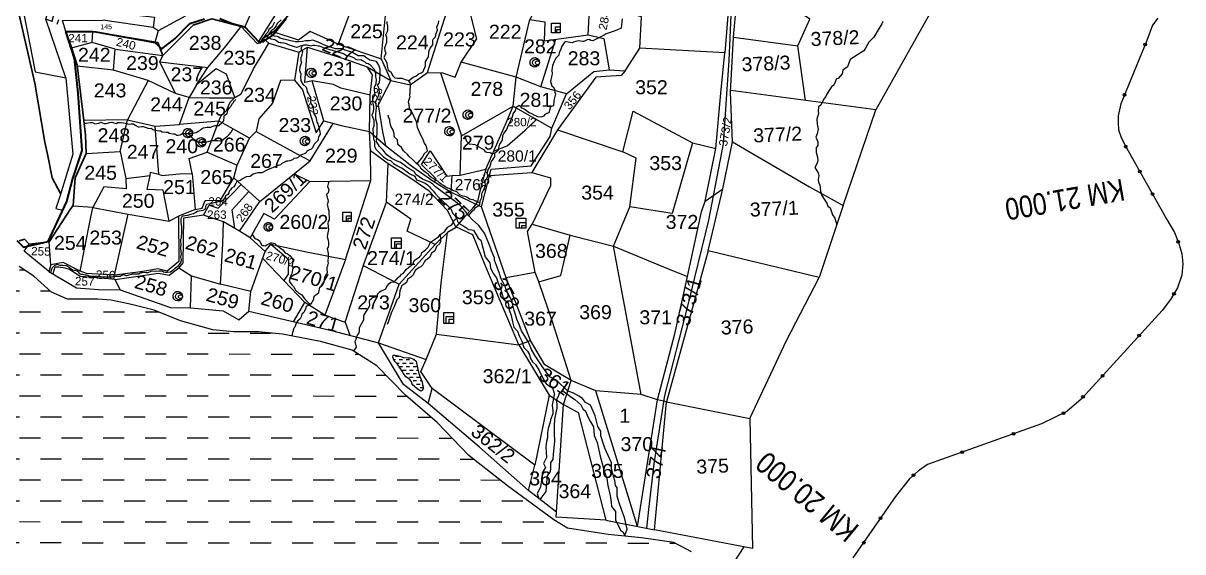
# Model space of a CAD drawing. Header units: inches. Extents: x 304037 to 460575, y 1453943 to 1639883.
# Drawn here: x 326942 to 329074, y 1602354 to 1603326 of the extents above; entities that cross this region are included whole.
import ezdxf

# ---------------------------------------------------------------- set-up
doc = ezdxf.new("R2010")
doc.units = ezdxf.units.IN
doc.header["$MEASUREMENT"] = 0
doc.header["$PDMODE"] = 33
doc.header["$PDSIZE"] = 5
for name, pattern in [('ACAD_ISO02W100', [15, 12, -3]), ('ACAD_ISO07W100', [3, 0, -3]), ('BORDER', [1.75, 0.5, -0.25, 0.5, -0.25, 0, -0.25])]:
    doc.linetypes.add(name, pattern=pattern)
for name, color, linetype in [('cahnige', 6, 'Continuous'), ('CARTTRACK', 30, 'ACAD_ISO02W100'), ('NALA', 4, 'Continuous'), ('ROUND WELL', 5, 'Continuous'), ('SQUAREWELL', 5, 'Continuous'), ('SURVEY_BND', 7, 'Continuous'), ('SURVEY_NO', 7, 'Continuous'), ('WATER_BODY', 4, 'Continuous'), ('zz', 7, 'Continuous')]:
    doc.layers.add(name, color=color, linetype=linetype)
doc.layers.add('FOOTPATH', color=150, linetype='ACAD_ISO07W100', lineweight=30)
doc.layers.add('VILL_BOUNDARY', color=6, linetype='BORDER', lineweight=30)
doc.styles.add('ARIALN', font='ARIALN.TTF')
doc.styles.get("Standard").update_dxf_attribs({"font": 'arial.ttf'})

# ---------------------------------------------------------------- blocks, each defined once
blk = doc.blocks.new('KALUVOYA')
at = {"layer": 'WATER_BODY', "linetype": 'ByBlock'}
h = blk.add_hatch(dxfattribs=at)
h.set_pattern_fill('DASH', color=256, scale=30, angle=180, style=0)
h.set_pattern_definition([(180, (-462.5325, -719.9124), (-3.75, -3.75), [3.75, -3.75])])
h.paths.add_polyline_path([(-241.58, -144.16), (-239.51, -141.56), (-236.38, -139.63), (-233.35, -137.62), (-230.38, -135.23), (-228.4, -134.37), (-225.93, -134.39), (-221.84, -135.25), (-219.21, -135.35), (-215.98, -135.4), (-213.13, -136.41), (-210.89, -137.97), (-207.44, -138.92), (-204.33, -139.42), (-201.58, -140.94), (-197.68, -142.47), (-195.75, -143.67), (-193.38, -146.65), (-191.9, -150.84), (-190.57, -155.18), (-189.9, -157.19), (-189.59, -160.76), (-189.59, -162.68), (-189.27, -165.06), (-189.11, -166.78), (-188.42, -167.62), (-186.16, -168.31), (-184.49, -168.09), (-180.47, -167.39), (-177.06, -167.19), (-173.25, -166.78), (-170.55, -165.44), (-169.32, -164.6), (-168.57, -160.87), (-167.25, -153.56), (-165.18, -145.99), (-160.82, -139.46), (-156.99, -131.7), (-155.3, -128.31), (-154.29, -123.98), (-155.36, -119.53), (-158.53, -117.86), (-164.3, -117.01), (-170.24, -116.45), (-177.51, -115.29), (-179.97, -113.82), (-188.23, -107.78), (-195.2, -102.33), (-200.84, -96.44), (-206.5, -91.53), (-211.65, -86.33), (-216.01, -83.49), (-221.68, -81.96), (-228.5, -80.64), (-232.76, -80.22), (-237.24, -80.24), (-240.92, -79.92), (-246.71, -78.32), (-251.45, -76.4), (-255.47, -75.4), (-259.14, -74.62), (-261.5, -74.4), (-266.91, -74.44), (-269.78, -73.2), (-272.92, -70.31), (-275.58, -68.58), (-279.45, -68.36), (-283.66, -69.67), (-288.02, -71.28), (-296.64, -74.98), (-302.4, -77.53), (-308.05, -79.88), (-312.16, -81.82), (-316.19, -82.97), (-321.73, -84.72), (-329.33, -87.08), (-334.05, -88.56), (-340.05, -90.08), (-346.08, -92.22), (-348.61, -93.36), (-351.48, -94.68), (-354.94, -96.7), (-357.38, -98.31), (-360.76, -100.35), (-363.88, -101.87), (-367.74, -103.91), (-369.3, -105.08), (-370.76, -107.1), (-371.39, -109.53), (-371.27, -111.27), (-370.42, -113.43), (-369.2, -115.59), (-368.23, -117.91), (-366.75, -120.97), (-366.06, -122.92), (-365.33, -126.37), (-365.21, -129.18), (-365.43, -131.02), (-366.82, -134.34), (-368.55, -136.09), (-370.13, -137.5), (-372.24, -138.77), (-373.82, -139.95), (-375.72, -141.28), (-377.4, -142.46), (-379.42, -144.4), (-380.89, -145.67), (-382.78, -147.47), (-384.02, -148.43), (-385.67, -149.57), (-387.31, -150.51), (-388.37, -151.01), (-390.26, -152.12), (-391.78, -153.21), (-392.89, -154.03), (-393.63, -155.22), (-393.65, -156.63), (-392.89, -158.11), (-391.49, -159.66), (-389.85, -161.44), (-388.11, -163.18), (-386.12, -164.89), (-383.76, -166.46), (-381.88, -168.14), (-378.73, -170.73), (-375.34, -173.15), (-372.16, -175.54), (-369.16, -178.01), (-366.22, -180.5), (-363.18, -183.02), (-361.62, -184.32), (-359.64, -186.05), (-358.07, -187.72), (-356.58, -188.83), (-354.08, -190.95), (-352.14, -192.65), (-349.2, -195.02), (-347.04, -196.79), (-344.93, -198.68), (-342.96, -199.99), (-341.29, -201.47), (-339.68, -202.97), (-338.24, -204.61), (-336.65, -206.42), (-334.9, -207.91), (-333.61, -209.21), (-331.67, -210.8), (-329.87, -212.21), (-328.32, -213.3), (-327.26, -214.16), (-325.95, -215.14), (-324.63, -216.84), (-323.19, -218.95), (-321.66, -221.47), (-321.37, -221.96), (-320.17, -223.39), (-318.76, -225), (-316.6, -227.03), (-314.53, -229.25), (-312.15, -231.75), (-310.31, -233.74), (-308.35, -235.8), (-306.51, -237.89), (-304.33, -240.5), (-303.18, -240.99), (-302.53, -240.42), (-301.55, -238.46), (-299.81, -235.55), (-298.32, -233.44), (-295.86, -230.17), (-293.17, -226.59), (-290.79, -224.04), (-289.43, -222.89), (-287.67, -221.23), (-285.72, -218.51), (-284.77, -216.22), (-284.01, -213.8), (-284.14, -212.17), (-284.71, -210.94), (-286.43, -209.64), (-288.97, -208.61), (-291.1, -208.02), (-292.25, -207.67), (-293.86, -206.47), (-294.72, -204.99), (-295.09, -204.27), (-295.32, -202.82), (-295.17, -201.34), (-294.75, -198.29), (-294.42, -195.71), (-293.34, -193.54), (-291.32, -191.69), (-288.72, -189.22), (-286.56, -188.42), (-284.05, -189.23), (-279.74, -191.04), (-276.72, -192.96), (-274.57, -194.69), (-272.8, -195.82), (-271.15, -195.82), (-269.68, -194.79), (-268.27, -192.51), (-266.64, -190.76), (-264.58, -189.38), (-261.22, -187.59), (-256.85, -187.45), (-255.34, -186.95), (-253.69, -185.47), (-252.17, -183.19), (-251.63, -180.65), (-251.43, -178.46), (-251.2, -175.7), (-250.69, -172.28), (-250.17, -169.27), (-248.92, -164.4), (-247.39, -159.05), (-245.25, -152.67), (-243.62, -147.93)])
h = blk.add_hatch(dxfattribs=at)
h.set_pattern_fill('DASH', color=256, scale=5, angle=180, style=0)
h.set_pattern_definition([(180, (-590.302, -65.8843), (-0.625, -0.625), [0.625, -0.625])])
h.paths.add_polyline_path([(-204.42, -86.38), (-204.57, -85.46), (-205.01, -85.09), (-205.57, -84.92), (-206.93, -84.84), (-207.46, -84.61), (-208.36, -84.38), (-208.68, -84.39), (-208.76, -84.74), (-208.67, -85.09), (-208.55, -85.43), (-207.96, -86.03), (-207.11, -87.28), (-206.88, -87.7), (-206.43, -88.26), (-205.48, -88.91), (-205.28, -89.67), (-204.41, -90.42), (-203.75, -90.86), (-203.53, -90.72), (-203.26, -90.28), (-203.47, -89.65), (-203.51, -89.23), (-204.13, -87.66)])
at = {"layer": 'CARTTRACK', "linetype": 'ByBlock'}
blk.add_lwpolyline([(-148.37, -23.57), (-148.75, -31.68), (-149.19, -37.7), (-149.74, -46.6), (-152.35, -60.25), (-156.11, -75.63), (-160.2, -91.59), (-162.09, -103.82), (-163.07, -111.99), (-163.41, -115.33)], dxfattribs=at)
at = {"layer": 'NALA', "linetype": 'ByBlock'}
for points in [[(-209.85, -24.78), (-209.85, -25.07), (-209.75, -25.61), (-209.75, -26.32), (-209.8, -26.62), (-210.1, -27.17), (-209.94, -27.48), (-209.94, -28.11), (-209.92, -28.53), (-210.09, -28.96), (-210.29, -29.54), (-210.21, -29.94), (-210.09, -30.21), (-210.08, -30.35), (-210.15, -30.74), (-210.38, -31.19), (-209.85, -32.15), (-209.79, -32.75), (-209.76, -32.99), (-209.64, -33.43), (-209.16, -33.76), (-208.96, -34.17), (-208.8, -34.44), (-208.45, -34.83), (-208, -34.86), (-207.66, -34.86), (-207.16, -34.89), (-206.6, -35.1), (-206.09, -35.25), (-205.78, -35.65), (-205.72, -36.07), (-205.74, -37.31), (-205.82, -37.99), (-205.75, -38.23), (-205.97, -38.93), (-206.04, -39.15), (-205.94, -39.5), (-205.9, -40.32), (-205.53, -40.73), (-204.61, -42.61), (-204.45, -43.61), (-203.88, -44.91), (-203.41, -45.76), (-203.22, -46.48), (-202.92, -46.91), (-202.71, -47.49), (-202.68, -47.95), (-203.19, -48.43), (-203.47, -48.93), (-204.49, -50.17)], [(-206.02, -35.34), (-205.18, -34.69), (-204.69, -34.55), (-204.26, -34.18), (-203.73, -33.95), (-203.35, -33.71), (-202.97, -32.68), (-202.97, -31.88), (-202.41, -31.07), (-202.34, -30.32), (-202.28, -29.92), (-202.1, -29.54), (-201.63, -28.91), (-201.67, -28.17), (-201.6, -27.88), (-201.16, -27.48), (-201.07, -26.88), (-200.82, -26.28), (-200.96, -25.76), (-200.8, -25.49), (-200.65, -25.07), (-200.56, -24.65)], [(-121.23, -24.72), (-121.39, -25.14), (-122.09, -26.2), (-122.84, -27.47), (-123.74, -28.38), (-123.95, -28.82), (-124.34, -29.47), (-124.63, -29.95), (-124.93, -30.13), (-127.07, -31.52), (-127.55, -32.82), (-128.39, -33.42), (-128.52, -34.07), (-129.22, -34.88), (-129.22, -34.88), (-129.53, -34.96), (-129.96, -36.1), (-130.37, -36.39), (-130.89, -37.09), (-131.23, -37.69), (-131.39, -38.1), (-131.67, -38.41), (-131.85, -38.67), (-132.31, -39.65), (-132.74, -39.97), (-132.78, -40.74), (-132.74, -41.14), (-133.02, -42.16), (-132.96, -43.03), (-132.77, -43.97), (-132.98, -44.78), (-133.21, -45.37), (-132.81, -46.2), (-132.86, -46.86), (-133.11, -47.26), (-133.15, -48.14), (-132.87, -48.97), (-132.86, -49.59), (-133.04, -50.15), (-133.35, -50.78), (-132.77, -51.73), (-132.67, -52.26), (-132.78, -52.93), (-132.74, -53.5), (-132.5, -53.89), (-132.37, -55.03), (-132.12, -55.83), (-131.68, -56.49), (-131.22, -57.17), (-131.04, -57.73), (-130.63, -58.04), (-130.48, -58.38), (-130.2, -59.25), (-129.78, -59.88), (-129.42, -61.05)], [(-167.83, -24.27), (-168.02, -25.92), (-168.79, -26.28), (-169.63, -26.56), (-170.66, -26.92), (-171.01, -27.17), (-172.33, -27.84), (-173.08, -28.18), (-173.44, -28.14), (-173.68, -27.93), (-174.07, -27.98), (-174.68, -28.29), (-174.83, -28.31), (-175.66, -28.21), (-176.53, -28.41), (-176.7, -28.52), (-177.47, -28.4), (-178.01, -28.28), (-178.58, -29.12), (-178.84, -29.84), (-179.1, -30.28), (-179.15, -30.75), (-179.29, -30.95), (-179.69, -31.27), (-179.94, -31.86), (-180.29, -32.58), (-180.37, -33.43), (-180.33, -34.09), (-180.41, -34.32), (-180.63, -35.46), (-180.36, -36.23), (-180.03, -36.54), (-179.86, -37.07), (-179.91, -37.27), (-179.72, -37.69), (-180.04, -38.85), (-180.08, -39.79), (-180.62, -39.99), (-180.94, -41.04), (-181.26, -41.19), (-181.61, -41.36), (-181.84, -41.67), (-182.3, -41.83), (-182.89, -41.77), (-183.26, -41.59), (-183.6, -41.47), (-183.79, -41.33), (-184.1, -41.2), (-184.43, -41.08), (-185.13, -40.53), (-185.38, -40.37), (-185.74, -40.21), (-185.84, -40.03), (-186.21, -39.75), (-186.81, -40.15), (-186.91, -40.7), (-187.3, -41.15), (-187.46, -41.77), (-187.94, -42.85), (-188.16, -43.25), (-188.49, -44.03), (-188.94, -44.73), (-189.18, -45.18), (-189.27, -45.93), (-189.74, -46.65), (-190.01, -47.89), (-190.59, -48.36), (-190.63, -48.96), (-191.21, -49.76), (-191.47, -50.64), (-191.8, -51.22), (-191.93, -51.8), (-191.87, -52.5), (-192.36, -53.32), (-192.28, -54.13), (-192.52, -54.73), (-192.94, -55.53), (-192.92, -56.29), (-193.22, -56.88), (-193.31, -57.46), (-193.41, -57.67), (-194.1, -58.11), (-194.26, -58.39), (-194.73, -58.78), (-195.06, -59.18), (-195.19, -59.47)], [(-182.41, -110.19), (-181.34, -108.79), (-181.22, -107.14), (-181.14, -105.94), (-180.58, -105.21), (-180.49, -104.62), (-180.49, -103.57), (-180.11, -103.04), (-180.02, -102.08), (-179.79, -99.75), (-179.85, -98.38), (-179.85, -97.06), (-179.79, -95.8), (-179.41, -93.86), (-179.38, -93.21), (-179.54, -92.35), (-179.23, -91.86), (-178.94, -91.07), (-178.41, -90.75), (-177, -91.78), (-176.21, -92.33), (-175.16, -93.27), (-174.78, -94), (-174.34, -94.38), (-173.84, -95.55), (-173.43, -96.29), (-172.9, -97.19), (-172.78, -98.77), (-172.26, -100), (-171.73, -102.46), (-170.9, -105.29), (-170.49, -106.35), (-170.35, -107.66), (-169.88, -109.48), (-169.7, -110.71), (-169.64, -111.44), (-168.94, -112.36), (-168.94, -113.85), (-168.72, -114.27), (-168.03, -115.64), (-167.65, -115.99), (-167.27, -116.63), (-166.86, -115.48), (-167.32, -113.41), (-167.81, -112.13), (-168.37, -110.62), (-168.63, -109.57), (-168.67, -108.09), (-168.93, -107.7), (-169.09, -106.78), (-169.45, -105.57), (-169.68, -104.61), (-169.68, -103.63), (-170.87, -101.03), (-171.1, -100.3), (-171.56, -98.83), (-171.59, -97.97), (-172.15, -97.15), (-172.58, -95.2), (-172.94, -94.42), (-173.46, -93.33), (-174.32, -92.84), (-174.84, -92.12), (-175.5, -91.69), (-176.62, -91.1), (-177.5, -90.81), (-179.48, -88.93), (-180.7, -88.27), (-181.55, -87.15), (-182.04, -86.46), (-182.63, -85.58), (-183.33, -84.52), (-183.98, -83.37), (-184.25, -82.81), (-184.56, -81.93), (-185.3, -80.84), (-185.79, -80.02), (-186.19, -78.93), (-186.19, -78.93), (-186.61, -77.98), (-186.88, -76.96), (-187.07, -76.43), (-187.27, -75.68), (-187.53, -74.73), (-188.03, -73.63), (-188.52, -72.71), (-188.65, -72.22), (-189.08, -71.43), (-189.47, -70.61), (-189.77, -69.63), (-190.23, -68.38), (-190.59, -67.39), (-190.59, -66.98), (-191.12, -65.73), (-191.41, -65.04), (-191.74, -64.13), (-192.37, -62.58), (-192.86, -61.93), (-193.45, -61.17), (-194.54, -60.19), (-195.19, -59.47), (-195.79, -58.7), (-196.68, -57.68), (-197.89, -56.76), (-201.16, -54.31), (-201.62, -53.82), (-202.19, -53.49), (-203.5, -52.92), (-204.69, -52.1), (-204.98, -51.58), (-205.75, -51.17), (-206.29, -50.78), (-206.89, -50.32), (-207.51, -49.9), (-208.02, -49.72), (-208.98, -49.26), (-209.88, -48.58), (-210.5, -47.73), (-211.15, -47.09), (-211.72, -46.21), (-211.59, -44.66), (-211.59, -44.66), (-211.59, -43.08), (-211.82, -42.21), (-211.82, -41.33), (-211.77, -40.71), (-211.74, -40.12), (-211.77, -39.6), (-211.77, -39.6), (-211.85, -38.97), (-211.43, -38.23), (-211.17, -37.5), (-211.23, -36.76), (-211.54, -36.11), (-211.2, -35.73), (-211.15, -35.08), (-211.05, -34.17), (-211.07, -33.29), (-211.33, -32.54), (-211.72, -31.9), (-212.9, -31.67), (-213.42, -31.28), (-213.96, -30.87), (-214.66, -30.89), (-215.02, -30.89), (-216.11, -30.22), (-217.32, -29.88), (-217.87, -29.65), (-219.05, -29.65), (-220.73, -29.13), (-222.13, -28.44), (-223.08, -28.1), (-223.67, -28.21), (-224.42, -28.23), (-224.97, -28.31), (-225.64, -28.39), (-226.24, -28.41), (-227.48, -28.08), (-227.48, -28.08), (-228.35, -27.9), (-228.92, -27.72), (-229.44, -27.46), (-229.93, -27.41), (-230.32, -27.25), (-230.57, -26.85)], [(-231.37, -27.35), (-230.56, -27.88), (-229.89, -28), (-229.51, -28.24), (-229.23, -28.44), (-228.95, -28.51), (-228.73, -28.54), (-228.31, -28.56), (-227.86, -28.67), (-227.5, -28.87), (-227.14, -29.01), (-226.42, -29.22), (-226.03, -29.35), (-225.87, -29.37), (-225.33, -29.13), (-224.78, -28.99), (-224.62, -28.93), (-224.11, -28.92), (-223.42, -29.11), (-223.42, -29.11), (-223.01, -28.99), (-222.8, -28.97), (-222.16, -29.11), (-221.98, -29.12), (-221.09, -29.44), (-220.48, -29.65), (-217.62, -30.46), (-217.11, -30.84), (-216.72, -30.83), (-215.69, -31.24), (-215.5, -31.51), (-215.03, -31.63), (-214.54, -31.55), (-214.22, -31.7), (-213.78, -31.97), (-213.58, -32.22), (-213.23, -32.27), (-212.89, -32.47), (-212.16, -33.26), (-211.91, -34.06), (-211.91, -34.66), (-211.79, -35.1), (-211.86, -35.91), (-212.13, -36.54), (-212.11, -37.13), (-212.04, -37.83), (-212.43, -38.51), (-212.42, -39.04), (-212.25, -39.96), (-212.24, -40.41), (-212.37, -41.07), (-212.57, -41.52), (-212.57, -41.52), (-212.17, -42.4), (-212.16, -43.44), (-212.34, -43.97), (-212.32, -44.97), (-212.25, -45.77), (-212.09, -46.14), (-212.04, -47.09), (-211.85, -47.57), (-211.31, -48.1), (-210.45, -48.92), (-209.68, -49.47), (-209.19, -49.63), (-208.84, -49.98), (-208.67, -50.15), (-207.98, -50.53), (-207.41, -50.85), (-207.15, -50.93), (-205.72, -51.99), (-204.87, -52.38), (-204.58, -53.07), (-203.84, -53.31), (-203, -53.68), (-202.61, -53.95), (-202.25, -54.3), (-202.03, -54.56), (-201.54, -55.1), (-201.21, -55.5), (-200.42, -56.34), (-199.63, -57.09), (-199.16, -57.55), (-198.4, -58.25), (-198.05, -59.06), (-197.69, -59.44), (-197.34, -60.02), (-197.24, -60.48), (-196.77, -61), (-196.29, -61.23), (-195.89, -61.48), (-195.61, -61.66), (-195.31, -61.95), (-194.65, -61.98), (-194.36, -62.06), (-193.53, -63.47), (-193.08, -63.85), (-192.27, -66.83), (-191.46, -67.88), (-191.34, -68.81), (-190.86, -69.8), (-190.26, -70.58), (-190.01, -71.33), (-189.89, -71.72), (-189.62, -72.23), (-189.02, -74.41), (-188.18, -75.04), (-188, -76.27), (-187.64, -77.29), (-187.4, -78.46), (-187.16, -79.37), (-186.46, -80.12), (-186.22, -80.96), (-185.74, -81.89), (-185.33, -83.01), (-184.72, -83.66), (-184.34, -84.29), (-184.23, -84.88), (-183.79, -85.58), (-183.24, -86.08), (-182.63, -87.16), (-181.89, -88.61), (-181.41, -89.37), (-180.93, -89.84), (-180.23, -90.22), (-179.95, -91.17), (-179.93, -91.49), (-180.29, -93.32), (-180.16, -94.35), (-180.19, -94.9), (-180.56, -95.94), (-180.64, -96.39), (-181.01, -97.5), (-181.11, -98.21), (-181.09, -99.16), (-181.3, -99.82), (-181.43, -100.78), (-181.27, -102.7), (-181.83, -103.73), (-181.46, -104.47), (-182.04, -105.4), (-182.15, -106.4), (-182.3, -107.46), (-182.36, -108.01), (-182.94, -109.15), (-182.66, -110)], [(-225.01, -29.05), (-225.22, -29.73), (-224.94, -30.14), (-225.1, -30.97), (-225.22, -31.18), (-225.24, -31.72), (-225.14, -32.02), (-225.24, -32.4), (-225.4, -32.95), (-225.49, -33.5), (-225.26, -34.09), (-225.29, -34.66), (-225.23, -35.35), (-224.82, -36.06), (-224.59, -36.19), (-224.28, -36.48), (-224.17, -36.88), (-224.12, -37.34), (-223.86, -37.72), (-223.62, -38.14), (-223.5, -38.37), (-223.51, -39.2), (-223.35, -39.58), (-223.22, -39.75), (-223.03, -40.17), (-222.96, -41.02), (-222.75, -41.54), (-222.56, -41.89), (-222.41, -42.4), (-222.36, -42.75), (-222.2, -43.07), (-221.95, -43.99), (-221.84, -44.44), (-221.79, -44.9), (-222.06, -45.36), (-222.2, -46.03), (-222.82, -46.7), (-223.14, -47.35), (-223.39, -47.58), (-223.92, -47.85), (-224.14, -47.99), (-224.29, -48.23), (-224.43, -48.37), (-225.12, -48.62), (-225.36, -48.74), (-225.64, -49.02), (-226.02, -49.17), (-226.47, -49.24), (-226.75, -49.5), (-227.17, -49.69), (-227.55, -49.75), (-227.81, -49.73), (-228.61, -50.15), (-228.87, -50.37), (-229.31, -50.48), (-229.87, -50.74), (-231.2, -51.28), (-232.19, -51.85), (-232.94, -51.84), (-233.75, -52.04), (-234.31, -52.45), (-235.02, -52.53), (-235.54, -52.83), (-236.07, -53.17), (-236.67, -53.35), (-236.84, -53.76), (-237.18, -54.31), (-237.6, -54.59), (-237.82, -54.84), (-238.01, -55.08), (-238.07, -55.38), (-238.29, -55.7), (-238.61, -55.95), (-238.84, -56.37), (-239.08, -56.71), (-239.49, -56.95), (-239.82, -56.98), (-240.17, -57.08), (-241.02, -57.26), (-241.44, -57.34), (-242.09, -57.46), (-242.26, -57.85), (-242.34, -58.34), (-242.75, -58.56), (-243.41, -58.71), (-243.68, -58.76), (-243.99, -58.93), (-244.15, -59.06), (-244.39, -59.15), (-244.55, -59.15), (-244.92, -59.26), (-245.47, -59.43), (-246.32, -59.59), (-246.49, -59.7), (-246.68, -60.08), (-246.67, -60.73), (-246.56, -61.46), (-246.54, -62.2), (-246.61, -63.51), (-246.7, -63.76), (-246.74, -63.99), (-246.67, -64.72), (-246.72, -65.12), (-246.7, -65.43), (-246.59, -66.34), (-246.7, -66.82), (-246.59, -67.32), (-246.67, -67.74), (-247.13, -68.5), (-247.43, -68.75), (-247.75, -68.95), (-248.1, -69.27), (-248.51, -69.57), (-249.02, -69.63), (-249.41, -69.66), (-249.79, -69.6), (-249.98, -69.41), (-250.16, -69.42), (-250.62, -69.44), (-251.23, -69.46), (-251.77, -69.43), (-252.03, -69.47), (-252.55, -69.7), (-252.76, -69.71), (-252.89, -69.7), (-253.12, -69.64), (-253.49, -69.72), (-253.8, -69.74), (-253.92, -69.75), (-254.2, -69.93), (-254.6, -69.95), (-254.89, -69.94), (-255.17, -69.96), (-255.39, -69.94), (-256.13, -70.2), (-256.36, -70.23), (-256.83, -70.09), (-257.23, -70.17), (-257.48, -70.36), (-258.6, -70.4), (-258.96, -70.47), (-259.45, -70.49), (-260.33, -70.52), (-261.58, -70.37), (-262.27, -70.37), (-262.72, -70.39), (-263.08, -70.31), (-263.28, -70.19), (-263.55, -70.15), (-263.79, -70.12), (-264.21, -70.04), (-264.46, -70.01), (-264.69, -69.87), (-264.92, -69.64), (-265.22, -69.45), (-265.5, -69.33), (-265.74, -69.32), (-266.03, -69.23), (-266.58, -68.83), (-267.1, -68.48), (-267.75, -68.39), (-268.26, -68.42), (-268.75, -68.24), (-269.28, -68.47), (-269.69, -68.82), (-269.83, -69.26), (-269.97, -69.65)], [(-263.94, -42.95), (-263.53, -42.96), (-262.9, -42.85), (-262.44, -42.86), (-262.06, -43.07), (-261.34, -42.93), (-260.96, -42.79), (-260.36, -43), (-260.02, -43.02), (-259.37, -42.81), (-259.03, -42.78), (-258.65, -42.89), (-258.19, -42.99), (-257.94, -42.85), (-257.44, -42.83), (-256.91, -42.9), (-256.65, -42.95), (-255.98, -43.11), (-255.53, -43.08), (-255.15, -43.09), (-254.83, -43.3), (-254.33, -43.62), (-254.15, -43.63), (-253.72, -43.53), (-253.41, -43.55), (-252.69, -43.79), (-252.48, -43.89), (-252, -43.84), (-251.66, -44.1), (-251.33, -44.23), (-250.91, -44.28), (-250.48, -44.3), (-250.32, -44.35), (-250.04, -44.51), (-249.32, -44.54), (-248.97, -44.56), (-248.81, -44.74), (-248.45, -44.81), (-248.03, -44.85), (-247.78, -44.85), (-247.38, -45.07), (-247.15, -45.09), (-246.8, -45.06), (-246.67, -44.95), (-246.44, -44.82), (-244.95, -44.78), (-243.94, -44.59), (-243.66, -44.43), (-243.3, -44.24), (-243.05, -44.02), (-242.66, -43.79), (-241.95, -43.68), (-241.34, -43.68), (-241.09, -43.52), (-240.55, -43.35), (-239.84, -43.35), (-239.66, -43.14), (-239.29, -42.9), (-238.98, -42.5), (-238.95, -41.81), (-238.87, -41.51), (-238.4, -41.21), (-238.35, -40.99), (-238.26, -40.61), (-237.98, -40.23), (-237.75, -39.99), (-237.68, -39.83), (-237.44, -39.45), (-237.27, -39.24), (-237.19, -39.01), (-237.05, -38.91), (-236.91, -38.78), (-236.85, -38.73)], [(-193.27, -57.17), (-193.81, -56.87), (-194.03, -56.88), (-194.43, -56.61), (-194.84, -56.54), (-195.11, -56.5), (-195.54, -56.16), (-195.88, -56.02), (-196.3, -55.99), (-196.8, -55.72), (-197.19, -55.37), (-197.35, -55.19), (-198.04, -54.95), (-198.32, -54.79), (-198.69, -54.58), (-198.93, -54.56), (-199.5, -54.23), (-199.73, -54.04), (-200.12, -53.84), (-200.47, -53.6), (-200.7, -53.38), (-201.19, -53.12), (-201.55, -52.8), (-202.02, -52.55), (-202.35, -52.27), (-202.5, -51.98), (-202.75, -51.86), (-203.08, -51.61), (-203.28, -51.46), (-203.77, -51.03), (-203.87, -50.78), (-204.17, -50.5), (-204.62, -50.05), (-204.96, -49.7), (-205.23, -49.47), (-205.95, -48.85), (-206.15, -48.55), (-206.86, -47.9), (-207.22, -47.25), (-207.92, -46.73), (-207.95, -45.93), (-208.51, -45.45), (-208.57, -45.23), (-208.58, -45), (-208.57, -44.75), (-208.77, -44.08), (-209.1, -43.6), (-209.19, -43.23), (-209.31, -42.57), (-209.35, -42.42), (-209.46, -42.01), (-209.57, -41.83), (-209.58, -41.65), (-209.6, -41.48)], [(-245.35, -44.79), (-244.48, -45.77), (-243.96, -46.06), (-243.65, -46.35), (-243.01, -46.35), (-242.26, -46.36), (-241.77, -46.21), (-241.18, -46.05), (-240.74, -46.03), (-240.04, -46.03), (-239.43, -46.13), (-239.1, -45.86), (-238.77, -45.58), (-238.33, -45.27), (-238.04, -45), (-237.68, -44.53), (-237.43, -44.11), (-237.37, -43.99)], [(-190.59, -48.36), (-191.07, -48.41), (-191.39, -48.25), (-191.97, -48.16), (-192.2, -48.06), (-192.39, -47.76), (-194.07, -46.79), (-195.07, -46.69), (-195.61, -46.12), (-195.75, -45.63), (-195.89, -45.19)], [(-220.23, -53.32), (-220.48, -54.23), (-220.25, -54.8), (-220.33, -55.37), (-220.63, -55.66), (-220.55, -56.2), (-220.41, -56.58), (-220.32, -56.92), (-220.51, -57.51), (-220.47, -57.63), (-220.33, -58.26), (-220.21, -58.6), (-220.2, -59.2), (-220.19, -59.66), (-220.19, -59.66), (-220.15, -60.23), (-220.32, -60.53), (-220.4, -60.87), (-220.35, -61.38), (-220.29, -61.97), (-220.43, -62.84), (-220.54, -63.27), (-220.31, -63.86), (-220.28, -64.35), (-220.29, -64.63), (-220.34, -65.1), (-220.52, -65.32), (-220.39, -65.93), (-220.35, -66.23), (-220.32, -67.09), (-220.41, -67.42), (-220.4, -67.73), (-220.33, -67.99), (-220.41, -68.21), (-220.43, -68.34), (-220.46, -68.41), (-220.48, -68.48)], [(-215.73, -83.67), (-215.27, -83), (-215.5, -81.94), (-215.35, -81.57), (-215.15, -80.93), (-214.79, -80.43), (-214.73, -80.11), (-214.74, -79.49), (-214.44, -78.92), (-213.97, -78.1), (-213.97, -77.37), (-213.91, -77.22), (-213.38, -76.39), (-212.88, -75.5), (-212.97, -74.79), (-212.86, -74.49), (-212.6, -74.26), (-212.38, -74.1), (-211.63, -73.89), (-211.47, -73.45), (-211.1, -73.11), (-210.83, -72.9), (-210.39, -72.71), (-210.04, -72.57), (-209.86, -72.1), (-209.51, -71.66), (-209.15, -71.36), (-208.46, -71.31), (-208.16, -70.92), (-207.82, -70.49), (-207.42, -70.14), (-207.2, -69.93), (-206.94, -69.78), (-206.59, -69.34), (-206.35, -69.02), (-205.62, -68.45), (-205.47, -68.36), (-205.17, -68.09), (-205.03, -67.67), (-204.8, -67.37), (-204.24, -66.99), (-204.04, -66.82), (-203.7, -66.52), (-203.59, -66.07), (-203.24, -65.78), (-202.94, -65.57), (-202.48, -65.12), (-202.24, -64.6), (-202.06, -64.21), (-201.68, -63.94), (-201.36, -63.72), (-200.94, -63.43), (-200.63, -63.22), (-200.3, -62.81), (-199.98, -62.58), (-199.57, -62.32), (-199.03, -61.55), (-198.85, -61.42), (-198.26, -61.1), (-198.11, -60.89), (-197.8, -60.25), (-197.56, -60.09), (-197.37, -59.97)], [(-233.94, -62.84), (-233.42, -63.58), (-232.88, -63.72), (-232.55, -64.06), (-232.45, -64.35), (-232.2, -64.74), (-232.06, -64.82), (-231.92, -64.82), (-231.56, -64.85), (-231.48, -64.8), (-231.25, -64.62), (-230.93, -64.49), (-230.6, -64.33), (-230.35, -64.35), (-229.86, -64.43), (-229.54, -64.79), (-228.46, -65.57), (-228.03, -66.14), (-227.63, -66.32), (-227.4, -66.39), (-227.1, -66.68), (-226.65, -67.34), (-226.74, -68.39), (-226.64, -68.84), (-226.8, -69.81), (-226.99, -70.18), (-227.19, -70.79), (-227.31, -71.21), (-226.83, -71.82), (-226.55, -72.14), (-226.27, -72.55), (-226.17, -72.8), (-225.55, -73.35), (-225.02, -73.62), (-224.67, -74.16), (-224.41, -74.52), (-223.79, -75.1), (-223.36, -75.26), (-222.89, -74.43), (-222.88, -74.07), (-222.71, -73.82), (-222.55, -73.64), (-222.29, -73.42), (-222.01, -73.22), (-221.8, -72.23), (-221.58, -72.13), (-221.35, -71.9), (-221.06, -71.39), (-220.99, -70.85), (-220.91, -70.49), (-220.52, -69.82), (-220.47, -69.64), (-220.51, -69), (-220.52, -68.72), (-220.48, -68.48)], [(-200.3, -62.81), (-200.29, -63.71), (-200.26, -64.1), (-200.46, -64.48), (-200.96, -64.99), (-201.25, -65.72), (-201.5, -65.91), (-201.85, -66.16), (-202.17, -66.88), (-202.59, -67.25), (-202.95, -67.39), (-203.09, -67.64), (-203.41, -68.27), (-203.77, -68.62), (-204.07, -68.74), (-204.76, -69.26), (-205.12, -70.03), (-205.57, -70.46), (-206.08, -70.76), (-206.36, -71.41), (-206.81, -71.76), (-207.17, -71.95), (-207.54, -72.88), (-207.65, -74.11), (-208.07, -74.5), (-208.32, -75.11), (-208.54, -75.75), (-208.84, -76.38), (-209.08, -76.89), (-209.52, -78.31), (-209.81, -78.93)], [(-223.36, -75.26), (-224.28, -75.71), (-224.41, -76.16), (-224.56, -76.55), (-224.7, -76.76), (-225.04, -77.11), (-225.17, -77.55), (-225.32, -77.92), (-225.83, -78.36), (-226.02, -78.72), (-226.28, -79.41), (-226.46, -79.6), (-226.72, -80.34), (-226.84, -80.96)]]:
    blk.add_lwpolyline(points, dxfattribs=at)
at = {"layer": 'ROUND WELL', "linetype": 'ByBlock'}
for centre, major_axis, ratio in [((-223.36, -33.94), (-0.844, 0.072), 1), ((-183.44, -32.03), (-0.844, 0.072), 1), ((-183.22, -32.07), (-0.116, -0.605), 1), ((-182.96, -32.12), (-0.349, 0.061), 0.999871), ((-223.13, -33.98), (-0.116, -0.605), 1), ((-222.88, -34.02), (-0.349, 0.061), 0.999871), ((-195.39, -41.4), (-0.844, 0.072), 1), ((-195.16, -41.45), (-0.116, -0.605), 1), ((-194.91, -41.49), (-0.349, 0.061), 0.999871), ((-198.68, -44.37), (-0.844, 0.072), 1), ((-245.42, -44.72), (-0.844, 0.072), 1), ((-245.19, -44.77), (-0.116, -0.605), 1), ((-244.93, -44.81), (-0.349, 0.061), 0.999871), ((-243.08, -46.37), (-0.844, 0.072), 1), ((-224.51, -46.12), (-0.844, 0.072), 1), ((-224.29, -46.17), (-0.116, -0.605), 1), ((-198.45, -44.41), (-0.116, -0.605), 1), ((-198.19, -44.45), (-0.349, 0.061), 0.999871), ((-242.85, -46.41), (-0.116, -0.605), 1), ((-242.6, -46.45), (-0.349, 0.061), 0.999871), ((-224.03, -46.21), (-0.349, 0.061), 0.999871), ((-231.02, -61.47), (-0.154, -0.796), 0.939534), ((-230.85, -61.52), (-0.547, 0.195), 0.99845), ((-230.59, -61.56), (-0.299, 0.12), 0.988496), ((-247.21, -73.88), (-0.844, 0.072), 1), ((-246.99, -73.93), (-0.116, -0.605), 1), ((-246.73, -73.97), (-0.349, 0.061), 0.999871)]:
    blk.add_ellipse(centre, major_axis=major_axis, ratio=ratio, dxfattribs=at)
at = {"layer": 'SQUAREWELL', "linetype": 'ByBlock'}
for points in [[(-180.42, -25.03), (-178.92, -25.03), (-178.92, -26.73), (-180.42, -26.73)], [(-179.73, -25.71), (-178.92, -25.71), (-178.92, -26.73), (-179.73, -26.73)], [(-179.48, -26.17), (-178.92, -26.17), (-178.92, -26.73), (-179.48, -26.73)], [(-217.69, -58.84), (-216.24, -58.84), (-216.24, -60.49), (-217.69, -60.49)], [(-217.07, -59.5), (-216.24, -59.5), (-216.24, -60.49), (-217.07, -60.49)], [(-216.75, -59.91), (-216.24, -59.91), (-216.24, -60.49), (-216.75, -60.49)], [(-186.73, -59.9), (-185.01, -59.9), (-185.01, -61.69), (-186.73, -61.69)], [(-186.16, -60.69), (-185.01, -60.69), (-185.01, -61.69), (-186.16, -61.69)], [(-185.7, -61.23), (-185.01, -61.23), (-185.01, -61.69), (-185.7, -61.69)], [(-209.03, -63.43), (-207.3, -63.43), (-207.3, -65.34), (-209.03, -65.34)], [(-208.42, -64.09), (-207.3, -64.09), (-207.3, -65.34), (-208.42, -65.34)], [(-208.1, -64.48), (-207.3, -64.48), (-207.3, -65.34), (-208.1, -65.34)], [(-199.67, -76.77), (-197.9, -76.77), (-197.9, -78.74), (-199.67, -78.74)], [(-199.22, -77.47), (-197.9, -77.47), (-197.9, -78.74), (-199.22, -78.74)], [(-198.72, -77.95), (-197.9, -77.95), (-197.9, -78.74), (-198.72, -78.74)]]:
    blk.add_lwpolyline(points, close=True, dxfattribs=at)
at = {"layer": 'SURVEY_BND', "linetype": 'ByBlock'}
for points in [[(-174.49, -12.8), (-176.68, -20.47), (-190.93, -19.51), (-191.46, -13.01), (-190.36, -9.82), (-192.84, -8.24), (-191.69, -4.5), (-185.48, -7.99), (-183.1, -11.71), (-180.18, -13.86), (-182.13, -20.1), (-184.32, -24.37), (-181.66, -24.8), (-181.73, -28.19), (-173.87, -27.14), (-173.46, -19.07), (-176.07, -18.33)], [(-152.01, -4.21), (-156.77, -18.88), (-148.78, -21.42), (-149.44, -30.31), (-164.63, -29.5), (-164.39, -23.9), (-167.19, -23.12), (-165.67, -16.77), (-164.83, -12.63)], [(-147.94, -27.54), (-136.41, -29.08), (-134.29, -24.28), (-144.88, -17.1)], [(-215.52, -20.61), (-218.58, -28.78), (-223.56, -26.55), (-225.67, -28.1), (-230.2, -26.61)], [(-186.75, -34.71), (-196.6, -32.04), (-193.76, -27.86), (-195.41, -21.45), (-190.93, -19.51)], [(-218.58, -28.78), (-210.89, -31.41), (-209.86, -21.3)], [(-152.97, -56.86), (-149.82, -54.66), (-148.07, -46.25), (-148.42, -37.36), (-147.94, -27.54), (-147.37, -21.69)], [(-202.61, -33.86), (-199.14, -22.96)], [(-182.36, -36.4), (-186.75, -34.71), (-184.32, -24.37)], [(-112.91, -23.4), (-122.45, -40.49), (-148.4, -37.06)], [(-262.54, -28.52), (-262.41, -26.6)], [(-243.89, -36.12), (-241.87, -32.98), (-238.59, -29.14), (-235.89, -25.69)], [(-258.4, -29.71), (-262.54, -28.52), (-266.04, -29.49), (-266.21, -29.54)], [(-237.01, -38.37), (-235.88, -37.67), (-233.73, -33.23), (-231.81, -30.04), (-230.98, -28.62)], [(-231.99, -27.73), (-230.98, -28.62), (-225.61, -30.22), (-224.06, -29.32), (-217.24, -31.52), (-213.36, -32.84), (-209.14, -35.27), (-205.72, -36.07), (-202.61, -33.86), (-199.92, -33.91), (-197.65, -34.69), (-196.6, -32.04)], [(-177.75, -37.64), (-182.36, -36.4), (-179.68, -27.92)], [(-173.87, -27.14), (-171.12, -27.76), (-170.11, -33.38), (-167.26, -33.54), (-164.63, -29.5)], [(-247.64, -37.66), (-252.53, -35.35), (-258.7, -33.5), (-258.4, -29.71), (-249.91, -30.83)], [(-245.17, -38.39), (-247.64, -37.66), (-250.44, -31.98), (-249.91, -30.83)], [(-225.61, -30.22), (-226.38, -35.26), (-224.95, -36.96), (-222.52, -44.66), (-221.14, -42.52), (-218.04, -43.36), (-212.98, -44.39), (-210.09, -46.92)], [(-212.83, -37.95), (-218.09, -36.7), (-219.41, -36.02), (-223.22, -35.34), (-224.51, -35.64), (-224.06, -29.32)], [(-167.26, -33.54), (-167.99, -34.36), (-172.54, -34.7), (-179.37, -44.12), (-167.68, -48), (-165.83, -40.76), (-155.24, -46.43), (-151.09, -47.41), (-150.17, -37.52), (-149.44, -30.31)], [(-135.02, -38.83), (-136.41, -29.08)], [(-258.7, -33.5), (-265.2, -32.78)], [(-250.44, -31.98), (-241.87, -32.98)], [(-192.17, -51.16), (-193.3, -55.3), (-193.63, -56.95), (-194.59, -58.24), (-195.94, -59.58), (-197.71, -61.71), (-199.02, -62.48), (-201.22, -64.61), (-206.24, -62.22), (-205.58, -60.11), (-209.91, -57.05), (-209.65, -50.18), (-212.76, -47.87), (-212.98, -44.39), (-212.83, -37.95), (-212.42, -34.3), (-213.36, -32.84)], [(-210.89, -31.41), (-209.14, -35.27)], [(-233.19, -44.43), (-234.43, -45.65), (-239.29, -42.9), (-239.88, -42.56), (-246.91, -43.18), (-245.17, -38.39), (-241.64, -38.44), (-237.3, -38.44), (-237.01, -38.37), (-238.51, -34.21), (-240.39, -33.23), (-243.89, -36.12), (-245.17, -38.39)], [(-200.25, -33.9), (-196.52, -45.18)], [(-198.35, -55.28), (-198.16, -52.26), (-196.73, -52.22), (-196.52, -45.18), (-187.28, -39.88), (-186.75, -34.71)], [(-183.36, -69.59), (-188.55, -70.55), (-192.94, -57.9), (-191.19, -51.15), (-184.05, -50.54), (-180.7, -45.28), (-180.39, -43.83), (-177.75, -37.64), (-172.86, -33.66), (-170.11, -33.38)], [(-252.53, -35.35), (-256.2, -42.34), (-263.99, -42.46)], [(-226.38, -35.26), (-228.85, -35.33), (-230.3, -39.34), (-232.77, -42.15), (-233.19, -44.43), (-225.82, -48.5), (-223.54, -49.67), (-219.48, -42.97)], [(-221.14, -42.52), (-223.22, -35.34)], [(-209.14, -35.27), (-211.41, -39.64), (-210.62, -44.48), (-210.09, -46.92), (-205.24, -50.75), (-201.66, -53.25), (-198.35, -55.28), (-192.94, -57.9)], [(-241.95, -48.12), (-239.88, -42.56), (-239.55, -41.69), (-238.54, -40.7), (-237.87, -39.21), (-237.01, -38.37)], [(-196.73, -52.22), (-192.17, -51.16), (-188.73, -43.28), (-187.28, -39.88)], [(-187.28, -39.88), (-180.39, -43.83)], [(-148.07, -46.25), (-134.3, -54.28), (-128.27, -57.57), (-122.45, -40.49)], [(-263.61, -48.37), (-257.51, -48.01), (-256.19, -42.35)], [(-257.51, -48.01), (-256.53, -52.83), (-252.17, -52.32), (-252.09, -51.72), (-250.62, -52.1), (-251.24, -43.51)], [(-256.2, -42.34), (-251.24, -43.51), (-246.91, -43.18)], [(-190.77, -47.93), (-188.34, -46.98), (-185.13, -44.14), (-183.11, -42.27)], [(-179.37, -44.12), (-183.96, -51.75), (-180.61, -52.68), (-180.62, -54.13), (-183.88, -60.98), (-177.06, -62.95), (-169.32, -64.92), (-166.45, -57.87)], [(-250.62, -52.1), (-250.05, -52.31), (-246.92, -52.03), (-244.63, -51.96), (-245.21, -49.24), (-241.95, -48.12), (-236.58, -50.44), (-234.43, -45.65)], [(-169.32, -64.92), (-158.68, -69.32), (-156.11, -70.29), (-153.59, -58.73), (-152.97, -56.86), (-151.09, -47.41)], [(-155.24, -46.43), (-158.87, -59.02), (-166.45, -57.87), (-165.3, -49.14), (-167.68, -48)], [(-237.22, -52.7), (-232.57, -56.95), (-223.54, -49.67)], [(-226.45, -52.02), (-223.63, -53.38), (-212.74, -53.2), (-212.76, -47.87)], [(-201.36, -53.43), (-201.05, -52.86), (-203.68, -50.29), (-202.12, -47.86), (-199.16, -52.39), (-198.16, -52.26)], [(-244.13, -58.38), (-242.86, -58.12), (-242.31, -56.78), (-239.56, -56.74), (-237.22, -52.7), (-236.58, -50.44)], [(-197.5, -61.45), (-199.02, -58.53), (-201.44, -55.96), (-202.31, -55.07), (-205.39, -52.94), (-208.14, -51.13), (-209.65, -50.18)], [(-191.48, -52.29), (-183.96, -51.75)], [(-256.53, -52.83), (-256.45, -54.72), (-260.46, -54.34), (-262.37, -58.05), (-265.9, -57.83)], [(-262.37, -58.05), (-256.1, -59.23), (-248.76, -60.49), (-249.83, -54.91), (-252.68, -54.8), (-252.17, -52.32)], [(-244.63, -51.96), (-244.13, -58.38), (-246.9, -59.53), (-248.76, -60.49)], [(-236.19, -62.25), (-239.02, -60.59), (-242.64, -59.42), (-241.58, -57.59), (-240.01, -58.15), (-237.36, -55.46), (-235.92, -53.88)], [(-223.63, -53.38), (-229.91, -60.09), (-231.85, -59.09), (-234.29, -63.47), (-236.19, -62.25), (-232.57, -56.95)], [(-217.26, -67.32), (-212.74, -53.2)], [(-237.01, -61.77), (-237.48, -58.41), (-234.51, -55.17)], [(-128.27, -57.57), (-132.58, -70.5), (-152.4, -65.7), (-149.82, -54.66)], [(-220.92, -77.29), (-217.27, -78.53), (-213.98, -68.13), (-209.91, -57.05)], [(-258.52, -70.12), (-263.51, -69.85), (-264.68, -69.43), (-262.89, -60.39), (-262.37, -58.05)], [(-247.1, -59.63), (-247.02, -67.71), (-249.09, -69.42), (-250.78, -69.01), (-252.75, -69.35), (-254.28, -69.59), (-258.52, -70.12), (-256.1, -59.23)], [(-242.64, -59.42), (-246.21, -59.91), (-246.3, -67.93), (-247.01, -68.8), (-244.75, -70.24), (-239.55, -71.75), (-239.14, -64.51), (-239.02, -60.59)], [(-200.95, -80.63), (-186.25, -82.54), (-192.16, -68.59), (-194.49, -62.86), (-197.5, -61.45)], [(-182.68, -71.27), (-183.36, -69.59), (-184.72, -62.26), (-183.88, -60.98)], [(-264.68, -69.43), (-267.71, -67.87), (-269.91, -68.29), (-270.21, -64.21)], [(-234.15, -73.05), (-231.59, -65.89), (-234.29, -63.47)], [(-211.35, -82.18), (-202.8, -85.17), (-200.95, -80.63), (-200.13, -71.51), (-199.02, -62.48)], [(-164.37, -91.42), (-172.5, -90.74), (-176.88, -88.91), (-180.24, -78.42), (-182.68, -71.27), (-178.73, -70.16), (-177.06, -62.95)], [(-269.91, -68.29), (-270.26, -69.48), (-273.64, -66.66), (-274.67, -65.83), (-273.78, -64.6)], [(-231.59, -65.89), (-230.61, -64.55), (-224.21, -65.97), (-217.26, -67.32), (-220.92, -77.29), (-224.52, -74.98), (-232.03, -67.11)], [(-230.61, -64.55), (-227.44, -67.25), (-227.48, -69.91), (-228.27, -71.04)], [(-214.07, -68.39), (-207.67, -71.72), (-201.22, -64.61)], [(-161.47, -92.36), (-164.37, -91.42), (-169.32, -64.92)], [(-152.4, -65.7), (-159.85, -92.72), (-144.97, -95.68), (-138.39, -81.76), (-132.58, -70.5)], [(-270.26, -69.48), (-265.32, -72.39), (-261.29, -72.67), (-257.49, -72.78), (-258.4, -70.92), (-262.79, -70.48), (-264.63, -70.37), (-266.55, -69.14), (-267.32, -68.87), (-268.46, -68.72), (-269.18, -68.69), (-269.57, -69.89)], [(-258.4, -70.92), (-250.66, -69.75), (-248.76, -70.15), (-247.01, -68.8)], [(-257.49, -72.78), (-248.48, -75.89), (-244.95, -75.98), (-244.75, -70.24)], [(-144.97, -95.68), (-144.46, -118.95), (-161.99, -115.62), (-159.85, -92.72), (-161.47, -92.36), (-158.37, -80.54), (-156.11, -70.29)], [(-244.88, -75.98), (-239.09, -76.51), (-236.32, -78.09), (-234.52, -76.56), (-234.15, -73.05), (-239.55, -71.75)], [(-234.52, -76.56), (-219.74, -80.02), (-211.35, -82.18), (-207.67, -71.72)], [(-186.25, -82.54), (-184.14, -81.78), (-188.55, -70.55)], [(-226.53, -78.43), (-224.52, -74.98)], [(-217.27, -78.53), (-216.48, -80.86)], [(-202.45, -93.05), (-206.85, -89.65), (-211.35, -82.18)], [(-186.25, -82.54), (-180.8, -91.51), (-183.35, -104.06), (-201.75, -90.38), (-203.78, -87.31), (-202.8, -85.17)], [(-180.8, -91.51), (-178.27, -93.18), (-176.88, -88.91), (-181.61, -86.11), (-184.14, -81.78)], [(-184.49, -108.58), (-193.29, -100.86), (-202.45, -93.05), (-201.75, -90.38)], [(-165.03, -115.01), (-172.5, -90.74)], [(-170.66, -113.89), (-179.56, -113.35), (-178.27, -93.18)], [(-178.27, -93.18), (-175.61, -94.65), (-170.66, -113.89), (-161.99, -115.62)], [(-165.03, -115.01), (-161.47, -92.36)], [(-179.5, -112.44), (-184.49, -108.58), (-183.35, -104.06)], [(-146, -118.65), (-162.73, -144.38), (-167.54, -167.88), (-190.73, -170.03), (-192.27, -152.75), (-196.43, -144.2), (-214.79, -137.85), (-226.83, -135.59), (-239.78, -144.48), (-246.14, -160.46), (-251.22, -188.83), (-263.87, -190.17), (-268.09, -196.94), (-270.9, -200.25), (-285.92, -190.13), (-292.27, -193.73), (-292.4, -206.52), (-284.9, -207.8), (-285.92, -190.13)]]:
    blk.add_lwpolyline(points, dxfattribs=at)
at = {"layer": 'VILL_BOUNDARY', "linetype": 'ByBlock'}
blk.add_lwpolyline([(-275.58, -63.98), (-274.59, -63.73), (-273.78, -64.6), (-271.17, -64.33), (-270.21, -64.21), (-266.36, -58.21), (-265.89, -57.68), (-265.59, -52.73), (-263.61, -48.37), (-263.74, -45.13), (-263.99, -42.46), (-265.22, -32.6), (-266.25, -29.42), (-267.26, -26.55), (-262.41, -26.6), (-250.82, -28.53), (-249.91, -30.83), (-244.48, -25.42), (-241.14, -24.3), (-235.89, -25.69), (-233.07, -28.72), (-232.49, -28.6), (-231.99, -27.73), (-229.92, -26.44), (-226.84, -22.93)], dxfattribs=at)
at = {"layer": 'WATER_BODY', "linetype": 'ByBlock'}
blk.add_lwpolyline([(-155.36, -119.53), (-158.53, -117.86), (-164.3, -117.01), (-170.24, -116.45), (-177.51, -115.29), (-179.97, -113.82), (-188.23, -107.78), (-195.2, -102.33), (-200.84, -96.44), (-206.5, -91.53), (-211.65, -86.33), (-216.01, -83.49), (-221.68, -81.96), (-228.5, -80.64), (-232.76, -80.22), (-237.24, -80.24), (-240.92, -79.92), (-246.71, -78.32), (-251.45, -76.4), (-255.47, -75.4), (-259.14, -74.62), (-261.5, -74.4), (-266.91, -74.44), (-269.78, -73.2), (-272.92, -70.31), (-275.58, -68.58)], dxfattribs=at)
blk.add_lwpolyline([(-208.36, -84.38), (-207.46, -84.61), (-206.93, -84.84), (-206.01, -84.89), (-205.66, -84.89), (-205.01, -85.09), (-204.57, -85.46), (-204.42, -86.38), (-204.13, -87.66), (-203.51, -89.23), (-203.47, -89.65), (-203.26, -90.28), (-203.53, -90.72), (-203.75, -90.86), (-204.41, -90.42), (-205.28, -89.67), (-205.43, -89.12), (-205.78, -88.7), (-206.43, -88.26), (-206.88, -87.7), (-207.11, -87.28), (-207.96, -86.03), (-208.55, -85.43), (-208.67, -85.09), (-208.76, -84.74), (-208.68, -84.39), (-208.36, -84.38)], close=True, dxfattribs=at)
at = {"layer": 'SURVEY_NO', "linetype": 'ByBlock'}
for s, height, rotation, p in [('284/1', 1.5, 79.0649, (-170.61, -26.35)), ('378/2', 2.5, 2.5039, (-134.08, -29.11)), ('240', 1.5, 346.2337, (-258.36, -29.08)), ('227', 2.5, 337.105, (-221.63, -29.84)), ('378/3', 2.5, 2.5039, (-146.42, -33.65)), ('228', 1.5, 75.5481, (-211.47, -40.17)), ('356', 1.5, 51.1361, (-177.19, -40.65)), ('232', 1.5, 279.5825, (-224.14, -38.2)), ('373/2', 1.5, 80.2068, (-149.08, -47.11)), ('377/2', 2.5, 2.5039, (-144.33, -46.35)), ('277/1', 1.5, 315.032, (-203.44, -49.91)), ('357', 1.5, 64.5262, (-192.35, -55.13)), ('269/1', 2.5, 43.4188, (-230.34, -59.12)), ('275', 2.5, 316.4218, (-200.86, -56.49)), ('268', 1.5, 54.6206, (-235.72, -60.78)), ('377/1', 2.5, 2.5039, (-144.93, -59.61)), ('272', 2.5, 71.7913, (-213.67, -65.73)), ('252', 2.5, 344.0702, (-254.79, -65.29)), ('262', 2.5, 344.0702, (-246.04, -65.37)), ('255', 1.5, 358.0907, (-273.45, -66.57)), ('261', 2.5, 344.0702, (-239.07, -67.59)), ('270/2', 1.5, 344.0702, (-231.59, -67.23)), ('257', 1.5, 358.0907, (-265.61, -71.94)), ('256', 1.5, 358.0907, (-261.89, -70.77)), ('258', 2.5, 344.0702, (-255.13, -72.38)), ('270/1', 2.5, 344.0702, (-227.48, -70.67)), ('259', 2.5, 344.0702, (-242.32, -74.66)), ('358', 2.5, 299.0446, (-190.93, -71.45)), ('373/1', 2.5, 74.6329, (-155.83, -79.31)), ('260', 2.5, 344.0702, (-232.53, -75.29)), ('271', 2.5, 344.0702, (-224.4, -78.77)), ('376', 2.5, 2.5039, (-150.1, -80.7)), ('361', 2.5, 326.4058, (-182.91, -88.51)), ('362/2', 2.5, 321.6988, (-195.03, -98.48)), ('374', 2.5, 77.9439, (-161.09, -106.64)), ('375', 2.5, 2.5039, (-154.46, -105.58))]:
    blk.add_text(s, height=height, rotation=rotation, dxfattribs=at).set_placement(p)
for s, height, p in [('225', 2.5, (-216.42, -27.76)), ('223', 2.5, (-199.81, -29.19)), ('222', 2.5, (-191.63, -27.82)), ('241', 1.5, (-266.82, -28.52)), ('238', 2.5, (-245.26, -29.84)), ('224', 2.5, (-208.23, -29.73)), ('282', 2.5, (-185.35, -30.43)), ('242', 2.5, (-265.07, -31.99)), ('239', 2.5, (-256.47, -33.45)), ('235', 2.5, (-239.09, -32.5)), ('283', 2.5, (-177.55, -32.55)), ('237', 2.5, (-248.52, -35.47)), ('231', 2.5, (-221.35, -34.49)), ('352', 2.5, (-165.49, -37.72)), ('243', 2.5, (-262.24, -38.35)), ('236', 2.5, (-243.27, -37.81)), ('234', 2.5, (-235.52, -39.13)), ('278', 2.5, (-194.91, -38.04)), ('244', 2.5, (-252.16, -40.85)), ('245', 2.5, (-244.45, -41.58)), ('230', 2.5, (-220.07, -40.65)), ('281', 2.5, (-186.14, -39.99)), ('277/2', 2.5, (-207.06, -42.82)), ('233', 2.5, (-229.22, -44.53)), ('280/2', 1.5, (-188.36, -43.47)), ('248', 2.5, (-261.56, -46.37)), ('266', 2.5, (-240.95, -48.03)), ('279', 2.5, (-196.45, -47.65)), ('247', 2.5, (-256.33, -49.33)), ('240', 2.5, (-249.42, -48.32)), ('229', 2.5, (-220.92, -49.99)), ('267', 2.5, (-234.28, -50.95)), ('280/1', 2, (-190.05, -49.79)), ('353', 2.5, (-162.94, -51.28)), ('245', 2.5, (-263.92, -53.08)), ('265', 2.5, (-243.19, -53.83)), ('251', 2.5, (-249.84, -55.63)), ('276', 2, (-197.72, -54.92)), ('250', 2.5, (-257.2, -58.09)), ('274/2', 2, (-208.49, -57.53)), ('354', 2.5, (-175.11, -56.57)), ('264', 1.5, (-241.76, -57.69)), ('355', 2.5, (-191.02, -59.61)), ('263', 1.5, (-241.98, -60.06)), ('260/2', 2.5, (-229.05, -61.84)), ('372', 2.5, (-160.02, -61.8)), ('253', 2.5, (-263.02, -64.66)), ('254', 2.5, (-269.34, -65.61)), ('274/1', 2.5, (-213.38, -68.31)), ('368', 2.5, (-183.37, -67)), ('273', 2.5, (-215.13, -76.22)), ('360', 2.5, (-205.97, -76.72)), ('359', 2.5, (-196.43, -75.28)), ('367', 2.5, (-185.29, -79.11)), ('369', 2.5, (-175.46, -77.94)), ('371', 2.5, (-164.71, -78.86)), ('362/1', 2.5, (-192.71, -89.4)), ('1', 2.5, (-168.28, -96.46)), ('370', 2.5, (-168.06, -101.53)), ('364', 2.5, (-184.37, -107.67)), ('365', 2.5, (-173.32, -106.32)), ('364', 2.5, (-179.13, -109.95))]:
    blk.add_text(s, height=height, dxfattribs=at).set_placement(p)
blk = doc.blocks.new('BRAHMANAPALLE')
at = {"layer": 'FOOTPATH', "linetype": 'ByBlock'}
blk.add_lwpolyline([(118.96, -157.55), (115.37, -150.49), (113.49, -140.46), (112.2, -134.32), (107.94, -107.58), (97.98, -61.35)], dxfattribs=at)
at = {"layer": 'NALA'}
for points in [[(216.45, -81.24), (215.36, -83.33), (213.87, -84.58), (213.59, -85.62), (212.52, -86.69), (211.34, -88.41), (210.96, -89.96)], [(219.45, -80.18), (217.64, -81.8), (217.17, -82.95), (216.01, -84.37), (215.11, -84.95), (213.58, -87.01), (213.06, -87.41), (212.9, -88.99)], [(118.91, -79.1), (118.21, -81.27)]]:
    blk.add_lwpolyline(points, dxfattribs=at)
at = {"layer": 'SURVEY_BND', "linetype": 'ByBlock'}
for points in [[(111.86, 81.22), (124.16, 63.54), (131.74, 51.43), (140.05, 28.82), (142.54, 5.59), (141.79, -10.7), (140.04, -22.29), (138.94, -30.74), (133.03, -46.76), (123.82, -57.01), (120.83, -62.77), (116.17, -79.31), (116.06, -79.82), (113.25, -78.69), (118.89, -60.11), (98.97, -52.88), (104.85, -84.74), (108.14, -102.46), (122.03, -105.34), (113.25, -78.69)], [(232.24, -33.22), (238.19, -44.3), (209.19, -89.96)], [(198.9, -71.01), (201.88, -65.94), (208.91, -70.07), (203.09, -83.18)], [(138.68, -75.42), (162.27, -78.38), (161.68, -83.07), (139.01, -79.5)], [(181.77, -75.14), (163.91, -84.58), (161.68, -83.07)], [(122.18, -84.36), (120.71, -79.5), (139.01, -79.5)], [(163.91, -84.58), (162.28, -89.9)], [(122.03, -105.34), (124.82, -139.85), (118.66, -158.87), (116.89, -164.25), (119.92, -165.08)]]:
    blk.add_lwpolyline(points, dxfattribs=at)
at = {"layer": 'VILL_BOUNDARY', "linetype": 'ByBlock', "lineweight": 35}
for points in [[(99.11, -178.6), (102.08, -181.66), (113.25, -179.12), (121.79, -161.15), (124.59, -150.79), (128.97, -138.27), (127.49, -112.32), (125.94, -96.72), (122.18, -84.36), (128.46, -84.43), (135.84, -84.66), (145.71, -86.7), (156.75, -88.71), (162.28, -89.9), (165.48, -92.8), (171.57, -88.18), (178.29, -81.49), (184.91, -79.4)], [(191.77, -79.4), (197.41, -81.64), (203.09, -83.18), (209.19, -89.96), (211.42, -89.96), (215.67, -87.19), (221.81, -79.68)]]:
    blk.add_lwpolyline(points, dxfattribs=at)
at = {"layer": 'SURVEY_NO', "linetype": 'ByBlock'}
blk.add_text('145', height=2.25, dxfattribs=at).set_placement((137.85, -83.61))

msp = doc.modelspace()

# ---------------------------------------------------------------- linework, layer by layer
at = {"color": 1}
for p in [(329004.6, 1603287.1), (329004.6, 1603287.1), (328966.7, 1603194.5), (328966.7, 1603194.5), (328968.9, 1603099.2), (328968.9, 1603099.2), (329018.1, 1603012.1), (329018.1, 1603012.1), (329065.4, 1602924.2), (329065.4, 1602924.2), (329057.7, 1602828.5), (329057.7, 1602828.5), (328993.8, 1602751.9), (328993.8, 1602751.9), (328926.5, 1602677.9), (328926.5, 1602677.9), (328854.7, 1602609), (328854.7, 1602609), (328762.4, 1602571), (328762.4, 1602571), (328668.2, 1602537.3), (328668.2, 1602537.3), (328578.9, 1602494.9), (328578.9, 1602494.9), (328518, 1602415.9), (328518, 1602415.9)]:
    msp.add_point(p, dxfattribs=at)
for p in [(328994.8, 1603053.5), (328890.4, 1602638.9), (328487.6, 1602370.8)]:
    msp.add_point(p)
at = {"layer": 'zz', "color": 1, "ltscale": 10}
msp.add_polyline3d([(329027.9, 1603335.3, 0), (329018.3, 1603322.6, 0), (329007.8, 1603294.8, 0), (328960, 1603178.2, 0), (328955.1, 1603156.2, 0), (328955.1, 1603143.6, 0), (328955.6, 1603130.3, 0), (328959.8, 1603117.8, 0), (328967.8, 1603101.2, 0), (329044.7, 1602965, 0), (329058.4, 1602941.4, 0), (329066.8, 1602920.9, 0), (329072.2, 1602901.9, 0), (329073.9, 1602883.7, 0), (329072.1, 1602862.6, 0), (329064.4, 1602839.3, 0), (329051.2, 1602818, 0), (329035.9, 1602798.1, 0), (328914.3, 1602664.6, 0), (328887.2, 1602634.6, 0), (328860.4, 1602611.8, 0), (328814, 1602589.4, 0), (328604.5, 1602514.5, 0), (328587.6, 1602503.1, 0), (328570.7, 1602487.3, 0), (328545.9, 1602456, 0), (328467.2, 1602342.8, 0)], dxfattribs=at)

# ---------------------------------------------------------------- block references
at = {"linetype": 'ByBlock', "xscale": 4.073260406133785, "yscale": 4.073260406163172, "zscale": 4.073260406132811, "rotation": 0.6373421312504375}
msp.add_blockref('BRAHMANAPALLE', (326518.3, 1603649.4), dxfattribs=at)
at = {"layer": 'SURVEY_NO', "linetype": 'ByBlock', "xscale": 10.28897121464032, "yscale": 10.28897121457703, "zscale": 10.28897121467575, "rotation": 359.9644961035237}
msp.add_blockref('KALUVOYA', (329769.8, 1603582.8), dxfattribs=at)

# ---------------------------------------------------------------- texts
at = {"layer": 'cahnige', "color": 1, "extrusion": (0.000618327, -0.004771, 0.999988), "style": 'ARIALN'}
msp.add_text('KM 21.000', height=40, rotation=189.784, dxfattribs=at).set_placement((328962.8, 1603023.1, -7444.9))
at = {"layer": 'cahnige', "color": 1, "extrusion": (-0.003212, -0.003581, 0.999988), "style": 'ARIALN'}
msp.add_text('KM 20.000', height=40, rotation=140.5082, dxfattribs=at).set_placement((328479.5, 1602386, -6794.1))

doc.saveas('drawing.dxf')
